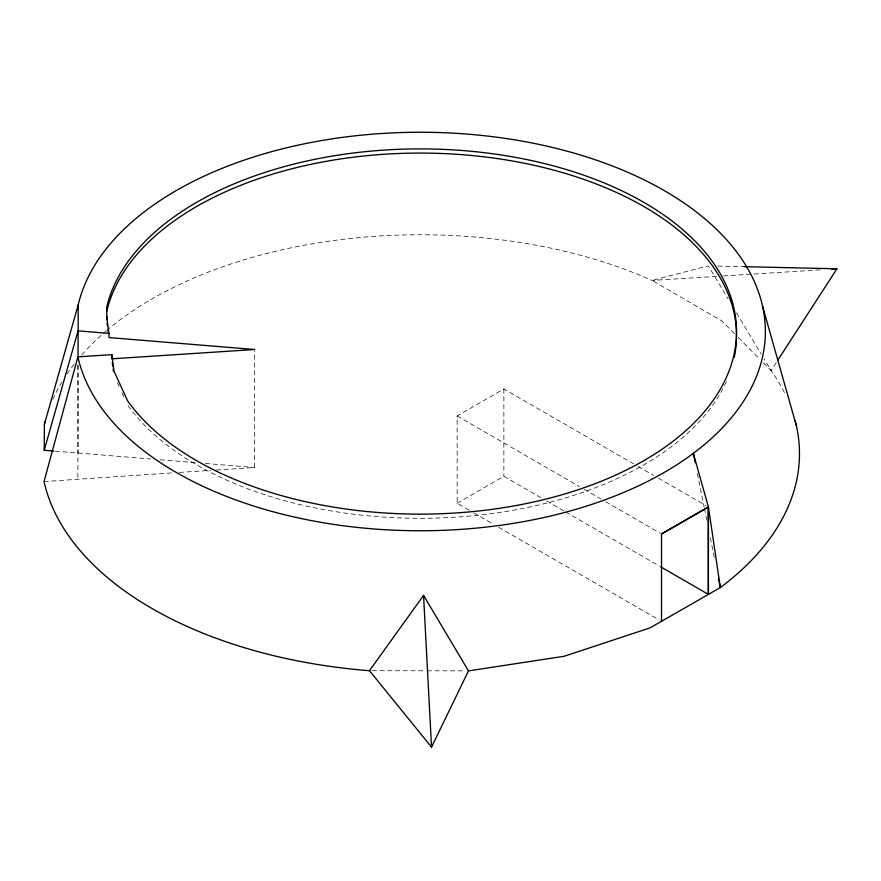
<?xml version="1.0" encoding="UTF-8"?>
<svg xmlns="http://www.w3.org/2000/svg" width="881" height="881" viewBox="0 0 881 881"><rect width="100%" height="100%" fill="white"/><g stroke="black" fill="none" stroke-linecap="round" stroke-linejoin="round"><path stroke-width="0.66" stroke-dasharray="4.41 3.3" d="M776.271 362.576L771.095 370.582A379.259 218.962 0 0 1 785.423 394.644M469.011 510.154L457.129 503.293L457.129 415.953L503.877 388.962L633.406 463.747M457.129 503.293L503.877 476.302L540.725 497.578M44.05 481.555L172.423 472.877M179.272 472.425L210.779 470.377M216.263 470.014L254.62 467.514L254.62 350.88M716.462 276.381L652.105 280.433A379.259 218.962 0 0 0 107.57 329.758M723.301 275.951L820.519 269.828M372.211 670.694L425.842 670.793M427.219 670.804L465.719 670.87M717.883 266.084L743.883 266.668M55.051 451.149L150.596 458.979M160.177 459.772L197.135 462.8M205.35 463.472L254.62 467.514M638.163 466.49L653.614 475.41M658.36 478.152L705.901 505.595M457.129 415.953L579.533 486.62M584.279 489.362L600.919 498.965M605.676 501.707L660.332 533.269M546.66 501.003L564.49 511.299M565.679 511.982L659.55 566.186M473.769 512.896L492.787 523.876M498.723 527.312L659.153 619.927M734.424 333.624L721.88 320.981L652.105 280.433L708.302 265.864L728.058 298.802M738.278 337.511L759.51 358.908M763.375 362.807L771.095 370.582L764.036 358.82M736.527 312.931L761.217 354.107M117.382 382.717L119.089 386.429M121.919 392.629L124.188 397.584M697.378 473.471L704.128 507.027M704.404 508.37L707.102 521.794M710.339 537.906L714.667 559.38M503.877 388.962L503.877 476.302M78.057 365.175L78.057 453.043M77.902 365.097L77.902 479.044M52.805 399.412A379.259 218.962 0 0 1 61.714 382.266M67.044 373.918A379.259 218.962 0 0 1 74.158 364.117M81.691 354.999A379.259 218.962 0 0 1 102.152 334.45M103.22 333.503A379.259 218.962 0 0 1 106.469 330.694M726.34 381.66A316.301 182.62 0 0 1 441.546 517.896A316.301 182.62 0 0 1 127.591 405.007"/><path stroke-width="1.32" d="M53.697 451.039L44.226 450.268L44.38 424.389A379.259 218.962 0 0 1 45.316 420.644M795.18 420.843A379.259 218.962 0 0 1 720.339 587.572L650.09 627.856L564.192 656.268L468.472 670.882L431.536 747.132L369.469 670.694A379.259 218.962 0 0 1 44.05 481.555L77.902 356.86A345.121 199.249 0 0 0 604.685 499.912A345.121 199.249 0 0 0 606.635 163.811A345.121 199.249 0 0 0 78.211 304.837L78.057 356.937M106.722 319.363L106.766 307.062A316.301 182.62 0 0 1 567.21 169.802A316.301 182.62 0 0 1 633.131 466.556A316.301 182.62 0 0 1 127.591 400.822L113.979 371.099L111.788 354.647L77.902 356.86L77.902 359.602M44.38 424.389L78.211 304.837M44.226 450.268L78.057 330.849L108.958 333.381L108.958 337.566L254.62 349.504L111.788 358.831L111.788 354.647M777.758 360.285L836.95 268.793L743.883 266.668M369.469 670.694L423.552 595.391L468.472 670.882M661.521 621.303L661.521 533.952L708.269 506.96L708.269 594.312L660.739 566.868M661.521 533.952L708.434 507.06L693.325 453.33L695.219 462.734M831.477 269.134L836.95 268.793M762.539 306.159L796.402 425.842M718.444 578.178L720.339 587.572L708.434 507.06L708.434 594.4M108.958 333.381L106.711 316.532L106.711 319.671M107.053 323.316L107.405 325.904M107.922 329.791L108.264 332.379M112.294 362.631L112.801 366.419M113.142 368.952L113.473 371.485M423.552 595.391L431.536 747.132M106.766 311.246A316.301 182.62 0 0 1 460.234 154.538A316.301 182.62 0 0 1 734.269 357.444"/></g></svg>
